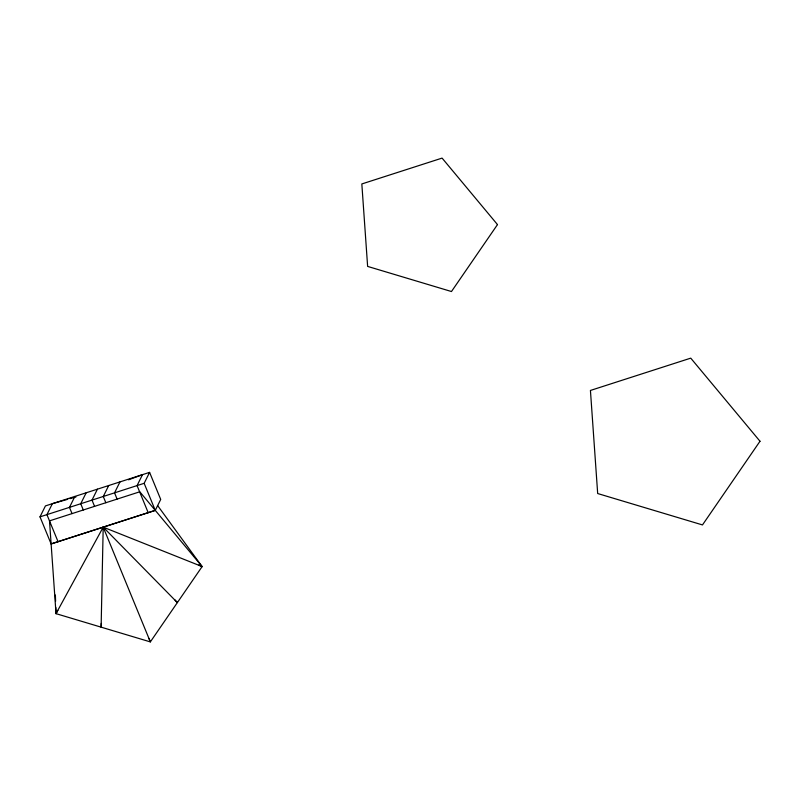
<?xml version="1.0" encoding="UTF-8"?>
<svg xmlns="http://www.w3.org/2000/svg" width="800" height="800" viewBox="0 0 800 800"><rect width="100%" height="100%" fill="white"/><g stroke="black" fill="none" stroke-linecap="round" stroke-linejoin="round"><path stroke-width="1.2" d="M198.71 565.03L202.12 566.59L139.79 491.79L49.5 520.87L56.03 613.65L150.35 641.9L202.12 566.59L103.2 527.15L101.12 627.16L101.28 623.41M40 516.86L45.43 505.91L149.59 472.37L160.71 499.43L155.27 510.38L51.12 543.92L40 516.86L144.15 483.31L149.59 472.37M74.9 496.42L69.47 507.37L72.03 513.61M86.17 492.79L80.73 503.74L83.3 509.99M97.43 489.17L92 500.11L94.57 506.36M108.7 485.54L103.27 496.48L105.83 502.73M119.97 481.91L114.54 492.85L117.1 499.1M55.81 607.44L56.03 613.65L57.79 610.39M56.03 613.65L103.2 527.15L177.37 602.6L174.89 599.83M128.58 479.8L142.5 474.65L137.07 485.59L148.19 512.66M51.12 543.92L155.27 510.38L144.15 483.31M67.69 499.32L52.37 503.68L46.93 514.63L58.05 541.69M70.05 498.64L75.95 496.97M157.64 505.6L202.12 566.59M103.2 527.15L150.35 641.9L149.04 638.42M55.39 595.02L55.6 601.23M497.49 224.59L451.47 291.53L367.63 266.41L361.83 183.95L442.09 158.1L497.49 224.59M760 441.25L702.48 524.93L597.68 493.53L590.43 390.45L690.75 358.14L760 441.25"/></g></svg>
